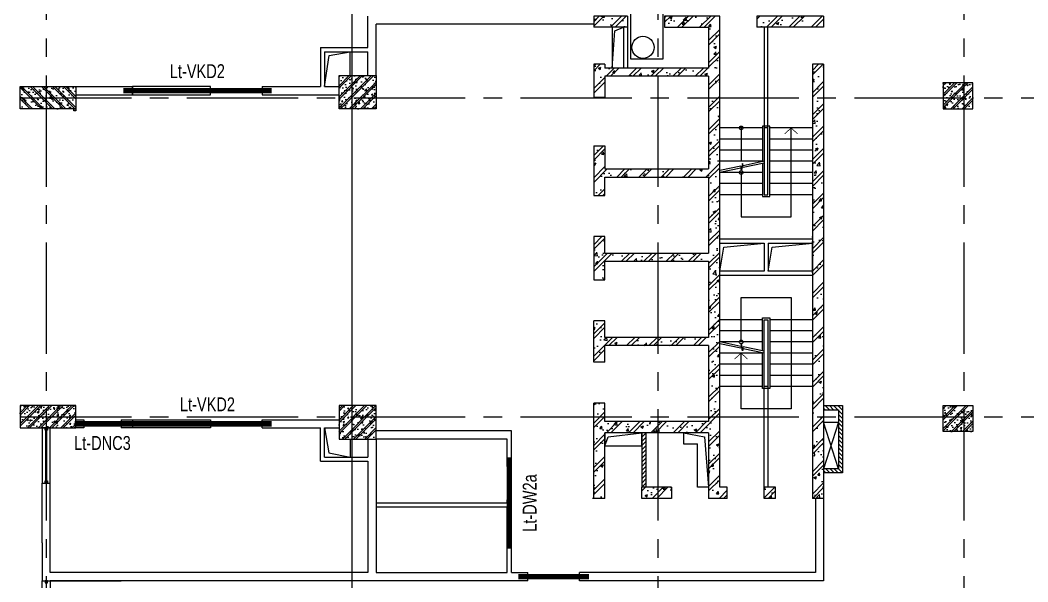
# Model space of a CAD drawing. Header units: millimetres. Extents: x 0 to 132458, y 0 to 365310.
# Drawn here: x 15125 to 42305, y 314183 to 329322 of the extents above; entities that cross this region are included whole.
import ezdxf
from ezdxf.enums import TextEntityAlignment as Align

# ---------------------------------------------------------------- set-up
doc = ezdxf.new("R2010")
doc.units = ezdxf.units.MM
doc.header["$LTSCALE"] = 400
doc.linetypes.add('CENTER2', pattern=[1.125, 0.75, -0.125, 0.125, -0.125])
doc.layers.get('0').update_dxf_attribs({"lineweight": 5})
for name, color, linetype in [('CDC.01.AXIS', 160, 'CENTER2'), ('CDC.02.DIM', 1, 'Continuous'), ('CDC.03.BORDER', 3, 'Continuous'), ('CDC.05.STEEL', 4, 'Continuous'), ('CDC.06.TEXT', 2, 'Continuous'), ('CDC.09.COLUMN', 4, 'Continuous'), ('CDC.10.HATCH', 9, 'Continuous'), ('CDC.11.NOTE', 8, 'Continuous'), ('CDC.14.STEELNUM', 9, 'Continuous'), ('KCS_LANH_TO', 3, 'Continuous')]:
    doc.layers.add(name, color=color, linetype=linetype)
doc.styles.add('KCS_SMTEXT', font='arial.ttf', dxfattribs={"width": 0.7})
pattern_1 = [(50, (1906.9, -372898.05), (358.63009, -31.376067), [37.5, -412.5]), (355, (1906.9, -372898.05), (-69.37567, 376.09607), [30, -330]), (100.4514, (1936.8, -372900.67), (289.25469, 344.71977), [31.870095, -350.571056]), (46.1842, (1906.9, -372798.05), (533.62052, -82.75951), [56.25, -618.75]), (96.6356, (1951.4, -372804.95), (467.33135, 487.05894), [47.80514, -525.8565]), (351.1842, (1906.9, -372798.05), (467.33097, 487.0593), [45, -495]), (21, (1956.9, -372823.05), (298.453526, -201.309445), [37.5, -412.5]), (326, (1956.9, -372823.05), (121.657666, 362.57502), [30, -330]), (71.4514, (1981.78, -372839.83), (420.111314, 161.26525), [31.870095, -350.571056]), (37.5, (1906.91, -372898.05), (6.079928, 166.446927), [0, -326, 0, -335, 0, -331.25]), (7.5, (1906.91, -372898.05), (131.534769, 197.205856), [0, -191, 0, -318.5, 0, -126.25]), (327.5, (1795.41, -372898.05), (266.911218, -11.277436), [0, -125, 0, -390, 0, -517.5]), (317.5, (1745.4, -372898.05), (291.593085, 50.05249), [0, -162.5, 0, -259, 0, -367.5]), (45, (1906.91, -372898.05), (-150.26019, 150.26019), []), (45, (1906.91, -372836.8), (-150.26019, 150.26019), [])]
pattern_2 = [(50, (2506.9, -372898.05), (358.63009, -31.376067), [37.5, -412.5]), (355, (2506.9, -372898.05), (-69.37567, 376.09607), [30, -330]), (100.4514, (2536.8, -372900.67), (289.25469, 344.71977), [31.870095, -350.571056]), (46.1842, (2506.9, -372798.05), (533.62052, -82.75951), [56.25, -618.75]), (96.6356, (2551.4, -372804.95), (467.33135, 487.05894), [47.80514, -525.8565]), (351.1842, (2506.9, -372798.05), (467.33097, 487.0593), [45, -495]), (21, (2556.9, -372823.05), (298.453526, -201.309445), [37.5, -412.5]), (326, (2556.9, -372823.05), (121.657666, 362.57502), [30, -330]), (71.4514, (2581.78, -372839.83), (420.111314, 161.26525), [31.870095, -350.571056]), (37.5, (2506.91, -372898.05), (6.079928, 166.446927), [0, -326, 0, -335, 0, -331.25]), (7.5, (2506.91, -372898.05), (131.534769, 197.205856), [0, -191, 0, -318.5, 0, -126.25]), (327.5, (2395.41, -372898.05), (266.911218, -11.277436), [0, -125, 0, -390, 0, -517.5]), (317.5, (2345.4, -372898.05), (291.593085, 50.05249), [0, -162.5, 0, -259, 0, -367.5]), (45, (2506.91, -372898.05), (-150.26019, 150.26019), []), (45, (2506.91, -372836.8), (-150.26019, 150.26019), [])]

# ---------------------------------------------------------------- blocks, each defined once
blk = doc.blocks.new('ctht1 a')
at = {"layer": 'CDC.10.HATCH', "ltscale": 10}
h = blk.add_hatch(dxfattribs=at)
h.set_pattern_fill('BETONG', color=256, scale=100, style=0, pattern_type=2)
h.set_pattern_definition([(50, (5738611.56, 163803.75), (717.2602, -62.7521), [75, -825]), (355, (5738611.56, 163803.75), (-138.7513, 752.1921), [60, -660]), (100.4514, (5738671.3, 163798.5), (578.5094, 689.4395), [63.7402, -701.1421]), (46.1842, (5738611.6, 164003.75), (1067.241, -165.519), [112.5, -1237.5]), (96.6356, (5738700.5, 163990), (934.6627, 974.118), [95.6103, -1051.713]), (351.1842, (5738611.6, 164003.7), (934.662, 974.1186), [90, -990]), (21, (5738711.56, 163953.75), (596.9071, -402.6189), [75, -825]), (326, (5738711.56, 163953.75), (243.3153, 725.15), [60, -660]), (71.4514, (5738761.3, 163920.2), (840.2226, 322.5305), [63.7402, -701.1421]), (37.5, (5738611.56, 163803.75), (12.15986, 332.89385), [0, -652, 0, -670, 0, -662.5]), (7.5, (5738611.56, 163803.75), (263.06954, 394.4117), [0, -382, 0, -637, 0, -252.5]), (327.5, (5738388.56, 163803.75), (533.82244, -22.55487), [0, -250, 0, -780, 0, -1035]), (317.5, (5738288.56, 163803.75), (583.1862, 100.105), [0, -325, 0, -518, 0, -735]), (45, (5738611.56, 163803.75), (-300.5204, 300.5204), []), (45, (5738611.56, 163926.25), (-300.5204, 300.5204), [])])
h.paths.add_polyline_path([(5709835, 500919), (5708925, 500919), (5708925, 500619), (5709835, 500619)], flags=17)
h.paths.add_polyline_path([(5715125, 500919), (5713326, 500919), (5713326, 500619), (5715125, 500619)])
h.paths.add_polyline_path([(5715125, 499619), (5714825, 499619), (5714825, 487919), (5715125, 487919)])
h.paths.add_polyline_path([(5711024, 488219), (5710225, 488219), (5710225, 487919), (5711024, 487919)], flags=17)
h.paths.add_polyline_path([(5713525, 488219), (5713525, 487919), (5713823, 487919), (5713823, 488219)])
h.paths.add_polyline_path([(5712525, 487919), (5712525, 488219), (5712325, 488219), (5712325, 500919), (5711636, 500919), (5710834, 500919), (5710834, 500619), (5712025, 500619), (5712025, 499519), (5709225, 499519), (5709225, 499619), (5708925, 499619), (5708925, 498724), (5709225, 498724), (5709225, 499299), (5712025, 499299), (5712025, 496799), (5709225, 496799), (5709225, 497424), (5708925, 497424), (5708925, 496079), (5709225, 496079), (5709225, 496579), (5712025, 496579), (5712025, 494529), (5709225, 494529), (5709225, 494979), (5708925, 494979), (5708925, 493809), (5709225, 493809), (5709225, 494309), (5712025, 494309), (5712025, 492259), (5709225, 492259), (5709225, 492709), (5708925, 492709), (5708925, 491589), (5709225, 491589), (5709225, 492039), (5712025, 492039), (5712025, 489989), (5709225, 489989), (5709225, 490489), (5708925, 490489), (5708925, 487919), (5709225, 487919), (5709225, 489689), (5712025, 489689), (5712025, 488186), (5712025, 487919)])
at = {"layer": 'CDC.03.BORDER'}
for p, q in [((5709425, 500619), (5709425, 499519)), ((5709725, 500619), (5709725, 499519)), ((5709835, 500619), (5709835, 499519))]:
    blk.add_line(p, q, dxfattribs=at)
at = {"layer": 'CDC.03.BORDER', "ltscale": 10}
for p, q in [((5712324, 494794), (5713519, 494794)), ((5713519, 494794), (5713519, 494044)), ((5713629, 494794), (5714824, 494794)), ((5713629, 494794), (5713629, 494044)), ((5712324, 493934), (5714824, 493934)), ((5710225, 489689), (5710225, 488219)), ((5710335, 489689), (5710335, 488219)), ((5711345, 489689), (5711345, 489390)), ((5711345, 489390), (5711725, 489390)), ((5711725, 488219), (5711725, 489390)), ((5712025, 488219), (5711725, 488219))]:
    blk.add_line(p, q, dxfattribs=at)
at = {"layer": 'CDC.03.BORDER', "ltscale": 70}
blk.add_line((5708925, 487919), (5708895, 487919), dxfattribs=at)
at = {"layer": 'CDC.03.BORDER', "ltscale": 10}
for points in [[(5714824, 494904), (5712324, 494904)], [(5713519, 494044), (5712324, 494044)], [(5714824, 494044), (5713629, 494044)], [(5709225, 489339), (5709225, 489339), (5709525, 489339), (5709525, 489339), (5710225, 489339), (5710225, 489689), (5709225, 489689), (5709225, 489339), (5709225, 489339)]]:
    blk.add_lwpolyline(points, dxfattribs=at)
blk.add_lwpolyline([(5713525, 492734), (5713625, 492734), (5713625, 488219), (5713525, 488219)], close=True, dxfattribs=at)
blk.add_circle((5710253, 500076), 300, dxfattribs=at)
at = {"layer": 'CDC.09.COLUMN'}
for p, q in [((5708925, 500919), (5708925, 500619)), ((5712025, 500619), (5712025, 499519)), ((5708925, 499619), (5708925, 498724)), ((5709225, 499619), (5709225, 499519)), ((5712025, 499299), (5709225, 499299)), ((5709225, 499299), (5709225, 498724)), ((5712025, 499299), (5712025, 496799)), ((5712325, 489459), (5712325, 499519)), ((5709225, 498724), (5708925, 498724)), ((5708925, 497424), (5708925, 496079)), ((5708925, 497424), (5709225, 497424)), ((5709225, 497424), (5709225, 496799)), ((5709225, 496799), (5712025, 496799)), ((5709225, 496579), (5712025, 496579)), ((5709225, 496079), (5709225, 496579)), ((5712025, 496579), (5712025, 494529)), ((5708925, 496079), (5709225, 496079)), ((5709225, 494979), (5708925, 494979)), ((5708925, 494979), (5708925, 493809)), ((5709225, 494529), (5709225, 494979)), ((5709225, 494529), (5712025, 494529)), ((5709225, 494309), (5712025, 494309)), ((5709225, 493809), (5709225, 494309)), ((5712025, 494309), (5712025, 492259)), ((5708925, 493809), (5709225, 493809)), ((5708925, 491589), (5708925, 492709)), ((5709225, 492709), (5708925, 492709)), ((5709225, 492259), (5709225, 492709)), ((5712025, 492259), (5709225, 492259)), ((5709225, 491589), (5709225, 492039)), ((5712025, 492039), (5709225, 492039)), ((5712025, 492039), (5712025, 489989)), ((5709225, 491589), (5708925, 491589)), ((5708925, 487919), (5708925, 490489)), ((5709225, 490489), (5708925, 490489)), ((5709225, 489989), (5709225, 490489)), ((5712025, 489989), (5709225, 489989)), ((5709225, 487919), (5709225, 489689)), ((5712025, 489689), (5709225, 489689)), ((5712025, 489689), (5712025, 488186)), ((5710225, 487919), (5710225, 488219))]:
    blk.add_line(p, q, dxfattribs=at)
at = {"layer": 'CDC.09.COLUMN', "ltscale": 10}
for p, q in [((5709835, 500919), (5708925, 500919)), ((5709835, 500919), (5709835, 500619)), ((5712325, 500919), (5710834, 500919)), ((5710834, 500919), (5710834, 500619)), ((5712325, 500919), (5711636, 500919)), ((5712244, 500919), (5712244, 500919)), ((5712325, 488219), (5712325, 500919)), ((5715125, 500919), (5713326, 500919)), ((5713326, 500919), (5713326, 500619)), ((5715125, 500919), (5715125, 500619)), ((5709835, 500619), (5708925, 500619)), ((5710834, 500619), (5712025, 500619)), ((5715125, 500619), (5713326, 500619)), ((5709225, 499619), (5708925, 499619)), ((5714825, 499619), (5714825, 487919)), ((5715125, 499619), (5714825, 499619)), ((5715125, 499619), (5715125, 487919)), ((5712025, 499519), (5709225, 499519)), ((5714825, 493994), (5714825, 494844)), ((5711024, 488219), (5710225, 488219)), ((5711024, 488219), (5711024, 487919)), ((5712025, 488186), (5712025, 487919)), ((5712025, 488186), (5712025, 488186)), ((5712525, 488219), (5712325, 488219)), ((5712525, 487919), (5712525, 488219)), ((5713825, 488219), (5713525, 488219)), ((5713525, 487919), (5713525, 488219)), ((5713825, 487919), (5713825, 488219)), ((5709225, 487919), (5708925, 487919)), ((5711024, 487919), (5710225, 487919)), ((5712525, 487919), (5712025, 487919)), ((5713825, 487919), (5713525, 487919)), ((5713605, 487919), (5713605, 487919)), ((5715125, 487919), (5714825, 487919)), ((5714905, 487919), (5714905, 487919))]:
    blk.add_line(p, q, dxfattribs=at)
at = {"layer": 'CDC.10.HATCH', "ltscale": 10}
for points in [[(5709425, 499519), (5709498, 500518), (5709725, 500619)], [(5712324, 494042), (5712432, 494692), (5713519, 494794)], [(5713629, 494042), (5713737, 494692), (5714824, 494794)], [(5709225, 489339), (5709319, 489575), (5710225, 489689)], [(5711345, 489689), (5711912, 489580), (5712025, 488219)]]:
    blk.add_lwpolyline(points, dxfattribs=at)
at = {"layer": 'CDC.11.NOTE', "ltscale": 10}
blk.add_lwpolyline([(5709925, 501152), (5710788, 501152), (5710788, 499755), (5709925, 499755)], close=True, dxfattribs=at)
blk = doc.blocks.new('T1')
at = {"layer": 'CDC.10.HATCH'}
h = blk.add_hatch(dxfattribs=at)
h.set_pattern_fill('CHAU-01', color=256, scale=50, style=0, pattern_type=2)
h.set_pattern_definition(pattern_1)
h.paths.add_polyline_path([(1748930, -87448), (1748580, -87448), (1748580, -86848), (1748930, -86848)])
h.paths.add_polyline_path([(1748930, -87748), (1748580, -87748), (1748580, -87448), (1748930, -87448)])
h.paths.add_polyline_path([(1749580, -87748), (1748930, -87748), (1748930, -87448), (1749580, -87448)])
h.paths.add_polyline_path([(1749580, -87448), (1748930, -87448), (1748930, -86848), (1749580, -86848)])
h = blk.add_hatch(dxfattribs=at)
h.set_pattern_fill('CHAU-01', color=256, scale=50, style=0, pattern_type=2)
h.set_pattern_definition([(310, (-590.04, -190745.43), (358.63009, 31.376067), [37.5, -412.5]), (5, (-590.04, -190745.43), (-69.37567, -376.09607), [30, -330]), (259.5486, (-560.16, -190742.8), (289.25469, -344.71977), [31.870095, -350.571056]), (313.8158, (-590.04, -190845.43), (533.62052, 82.75951), [56.25, -618.75]), (263.3644, (-545.57, -190838.53), (467.33135, -487.05894), [47.80514, -525.8565]), (8.8158, (-590.04, -190845.43), (467.33097, -487.0593), [45, -495]), (339, (-540.04, -190820.43), (298.453526, 201.309445), [37.5, -412.5]), (34, (-540.04, -190820.43), (121.657666, -362.57502), [30, -330]), (288.5486, (-515.17, -190803.65), (420.111314, -161.26525), [31.870095, -350.571056]), (322.5, (-590.04, -190745.43), (6.079928, -166.446927), [0, -326, 0, -335, 0, -331.25]), (352.5, (-590.04, -190745.43), (131.534769, -197.205856), [0, -191, 0, -318.5, 0, -126.25]), (32.5, (-701.54, -190745.43), (266.911218, 11.277436), [0, -125, 0, -390, 0, -517.5]), (42.5, (-751.54, -190745.43), (291.593085, -50.05249), [0, -162.5, 0, -259, 0, -367.5]), (315, (-590.04, -190745.43), (-150.26019, -150.26019), []), (315, (-590.04, -190806.68), (-150.26019, -150.26019), [])])
h.paths.add_polyline_path([(1741480, -87748), (1740090, -87748), (1740090, -87398), (1741480, -87398)])
h.paths.add_polyline_path([(1741480, -87398), (1740090, -87398), (1740090, -87148), (1741480, -87148)])
h.paths.add_polyline_path([(1740090, -87398), (1739980, -87398), (1739980, -87148), (1740090, -87148)])
h.paths.add_polyline_path([(1740090, -87748), (1739980, -87748), (1739980, -87398), (1740090, -87398)])
h = blk.add_hatch(dxfattribs=at)
h.set_pattern_fill('CHAU-01', color=256, scale=50, style=0, pattern_type=2)
h.set_pattern_definition(pattern_2)
h.paths.add_polyline_path([(1765430, -87048), (1764880, -87048), (1764880, -87448), (1765430, -87448)])
h.paths.add_polyline_path([(1765430, -87448), (1764880, -87448), (1764880, -87748), (1765430, -87748)])
h.paths.add_polyline_path([(1765680, -87448), (1765430, -87448), (1765430, -87748), (1765680, -87748)])
h.paths.add_polyline_path([(1765680, -87048), (1765430, -87048), (1765430, -87448), (1765680, -87448)])
h = blk.add_hatch(dxfattribs=at)
h.set_pattern_fill('CHAU-01', color=256, scale=50, style=0, pattern_type=2)
h.set_pattern_definition([(50, (-590.04, 7250.04), (358.63009, -31.376067), [37.5, -412.5]), (355, (-590.04, 7250.04), (-69.37567, 376.09607), [30, -330]), (100.4514, (-560.16, 7247.43), (289.25469, 344.71977), [31.870095, -350.571056]), (46.1842, (-590.04, 7350.04), (533.62052, -82.75951), [56.25, -618.75]), (96.6356, (-545.57, 7343.14), (467.33135, 487.05894), [47.80514, -525.8565]), (351.1842, (-590.04, 7350.04), (467.33097, 487.0593), [45, -495]), (21, (-540.04, 7325.04), (298.453526, -201.309445), [37.5, -412.5]), (326, (-540.04, 7325.04), (121.657666, 362.57502), [30, -330]), (71.4514, (-515.17, 7308.27), (420.111314, 161.26525), [31.870095, -350.571056]), (37.5, (-590.04, 7250.04), (6.079928, 166.446927), [0, -326, 0, -335, 0, -331.25]), (7.5, (-590.04, 7250.04), (131.534769, 197.205856), [0, -191, 0, -318.5, 0, -126.25]), (327.5, (-701.54, 7250.04), (266.911218, -11.277436), [0, -125, 0, -390, 0, -517.5]), (317.5, (-751.54, 7250.04), (291.593085, 50.05249), [0, -162.5, 0, -259, 0, -367.5]), (45, (-590.04, 7250.04), (-150.26019, 150.26019), []), (45, (-590.04, 7311.3), (-150.26019, 150.26019), [])])
h.paths.add_polyline_path([(1741480, -95748), (1740090, -95748), (1740090, -96098), (1741480, -96098)])
h.paths.add_polyline_path([(1741480, -96098), (1740090, -96098), (1740090, -96348), (1741480, -96348)])
h.paths.add_polyline_path([(1740090, -96098), (1739980, -96098), (1739980, -96348), (1740090, -96348)])
h.paths.add_polyline_path([(1740090, -95748), (1739980, -95748), (1739980, -96098), (1740090, -96098)])
h = blk.add_hatch(dxfattribs=at)
h.set_pattern_fill('CHAU-01', color=256, scale=50, style=0, pattern_type=2)
h.set_pattern_definition(pattern_1)
h.paths.add_polyline_path([(1748930, -96048), (1748580, -96048), (1748580, -96648), (1748930, -96648)])
h.paths.add_polyline_path([(1748930, -95748), (1748580, -95748), (1748580, -96048), (1748930, -96048)])
h.paths.add_polyline_path([(1749580, -95748), (1748930, -95748), (1748930, -96048), (1749580, -96048)])
h.paths.add_polyline_path([(1749580, -96048), (1748930, -96048), (1748930, -96648), (1749580, -96648)])
h = blk.add_hatch(dxfattribs=at)
h.set_pattern_fill('CHAU-01', color=256, scale=50, style=0, pattern_type=2)
h.set_pattern_definition(pattern_2)
h.paths.add_polyline_path([(1765430, -95748), (1764880, -95748), (1764880, -96048), (1765430, -96048)])
h.paths.add_polyline_path([(1765430, -96048), (1764880, -96048), (1764880, -96448), (1765430, -96448)])
h.paths.add_polyline_path([(1765680, -96048), (1765430, -96048), (1765430, -96448), (1765680, -96448)])
h.paths.add_polyline_path([(1765680, -95748), (1765430, -95748), (1765430, -96048), (1765680, -96048)])
at = {"layer": 'CDC.05.STEEL', "ltscale": 2000}
for points in [[(1749580, -87748), (1748580, -87748), (1748580, -86848), (1749580, -86848)], [(1741480, -87748), (1739980, -87748), (1739980, -87148), (1741480, -87148)], [(1765680, -87048), (1764880, -87048), (1764880, -87748), (1765680, -87748)], [(1741480, -95748), (1739980, -95748), (1739980, -96348), (1741480, -96348)], [(1749580, -95748), (1748580, -95748), (1748580, -96648), (1749580, -96648)], [(1765680, -96448), (1764880, -96448), (1764880, -95748), (1765680, -95748)]]:
    blk.add_lwpolyline(points, close=True, dxfattribs=at)
blk = doc.blocks.new('up thang t1')
at = {"layer": 'CDC.11.NOTE', "ltscale": 10}
for p, q in [((5405157, 412816), (5404007, 412816)), ((5406507, 412816), (5405357, 412816)), ((5405157, 412516), (5404007, 412516)), ((5406507, 412516), (5405357, 412516)), ((5405157, 412216), (5404007, 412216)), ((5406507, 412216), (5405357, 412216)), ((5405157, 411916), (5404007, 411916)), ((5406507, 411916), (5405357, 411916)), ((5405157, 411616), (5404007, 411616)), ((5406507, 411616), (5405357, 411616)), ((5405157, 411316), (5404007, 411316)), ((5406507, 411316), (5405357, 411316)), ((5405157, 411016), (5404007, 411016)), ((5406507, 411016), (5405357, 411016)), ((5405157, 407646), (5404007, 407646)), ((5406507, 407646), (5405357, 407646)), ((5405157, 407346), (5404007, 407346)), ((5406507, 407346), (5405357, 407346)), ((5405157, 407046), (5404007, 407046)), ((5406507, 407046), (5405357, 407046)), ((5405157, 406746), (5404007, 406746)), ((5406507, 406746), (5405357, 406746)), ((5405157, 406446), (5404007, 406446)), ((5406507, 406446), (5405357, 406446)), ((5405157, 406146), (5404007, 406146)), ((5406507, 406146), (5405357, 406146)), ((5405157, 405846), (5404007, 405846)), ((5406507, 405846), (5405357, 405846))]:
    blk.add_line(p, q, dxfattribs=at)
for points in [[(5405157, 411855), (5405157, 410966), (5405357, 410966), (5405357, 412866), (5405157, 412866), (5405157, 411905)], [(5405207, 411866), (5405207, 411016), (5405307, 411016), (5405307, 412816), (5405207, 412816), (5405207, 411916)], [(5405157, 406806), (5405157, 407696), (5405357, 407696), (5405357, 405796), (5405157, 405796), (5405157, 406756)], [(5405207, 406796), (5405207, 407646), (5405307, 407646), (5405307, 405846), (5405207, 405846), (5405207, 406746)]]:
    blk.add_lwpolyline(points, dxfattribs=at)
at = {"layer": 'CDC.11.NOTE'}
for points in [[(5405207, 411916), (5404637, 411797), (5404625, 411857), (5404590, 411724), (5404577, 411784), (5404007, 411666)], [(5405207, 411866), (5404637, 411747), (5404625, 411807), (5404590, 411674), (5404577, 411734), (5404007, 411616)], [(5405207, 406796), (5404637, 406914), (5404625, 406854), (5404590, 406987), (5404577, 406927), (5404007, 407046)], [(5405207, 406746), (5404637, 406864), (5404625, 406804), (5404590, 406937), (5404577, 406877), (5404007, 406996)]]:
    blk.add_lwpolyline(points, dxfattribs=at)

msp = doc.modelspace()

# ---------------------------------------------------------------- hatches: boundary and pattern name
at = {"layer": 'CDC.10.HATCH', "ltscale": 10}
h = msp.add_hatch(dxfattribs=at)
h.set_pattern_fill('ANSI31', color=256, scale=25, style=0)
h.set_pattern_definition([(135, (37305.09, 317122.4), (56.1266, 56.1266), [])])
h.paths.add_polyline_path([(36795.1, 318822.4), (36795.1, 318932.4), (37305.1, 318932.4), (37305.1, 317122.4), (36795.1, 317122.5), (36795.1, 317232.5), (37195.1, 317232.4), (37195.1, 318822.4)])
h = msp.add_hatch(dxfattribs=at)
h.set_pattern_fill('ANSI31', color=256, scale=25, style=0)
h.set_pattern_definition([(45, (31895.19, 316732.43), (-56.1266, 56.1266), [])])
h.paths.add_polyline_path([(32005.2, 318202.4), (31895.2, 318202.4), (31895.2, 316732.4), (32005.2, 316732.4)])

# ---------------------------------------------------------------- linework, layer by layer
at = {"layer": 'CDC.01.AXIS', "ltscale": 10}
for p, q in [((15825.1, 345832.4), (15825.1, 296032.4)), ((24075.1, 345832.4), (24075.1, 296032.4)), ((32325.1, 345832.4), (32325.1, 296032.4)), ((40575.1, 345832.4), (40575.1, 296032.4)), ((24075.1, 330806.2), (24075.1, 296032.4)), ((10625.1, 327232.4), (111025.4, 327232.4)), ((10625.1, 318632.4), (111025.4, 318632.4))]:
    msp.add_line(p, q, dxfattribs=at)
at = {"layer": 'CDC.03.BORDER', "ltscale": 10}
for p, q in [((24505.1, 328582.4), (24505.1, 329432.4)), ((24725.1, 327832.4), (24725.1, 329212.4)), ((30595.1, 329212.4), (24725.1, 329212.4)), ((23225.1, 328582.4), (24505.1, 328582.4)), ((23225.1, 328582.4), (23225.1, 327532.4)), ((23335.1, 328472.4), (24505.1, 328472.4)), ((23335.1, 328472.4), (23335.1, 327532.4)), ((24025.1, 327832.4), (24025.1, 328472.4)), ((24505.1, 327832.4), (24505.1, 328472.4)), ((16625.1, 327532.4), (18155, 327532.4)), ((18155, 327312.4), (18155, 327532.5)), ((21655, 327532.5), (21655, 327312.4)), ((21655, 327532.4), (23225.1, 327532.4)), ((23335.1, 327532.4), (23725.1, 327532.4)), ((16845.4, 318552.4), (16845.4, 318332.4)), ((17845.4, 318552.4), (17845.4, 318332.4)), ((21655.2, 318332.4), (21655.2, 318552.4)), ((21655.2, 318332.4), (23225.1, 318332.4)), ((23225.1, 317432.4), (23225.1, 318332.4)), ((23335.1, 318332.4), (23725.1, 318332.4)), ((23335.1, 317542.4), (23335.1, 318332.4)), ((36795, 318482.3), (37195, 318482.3)), ((24025.1, 318032.4), (24025.1, 317542.4)), ((24505.1, 318032.4), (24505, 317542.3)), ((28374.8, 318252.4), (24724.7, 318252.4)), ((24725.1, 318032.4), (24724.7, 314432.5)), ((28264.8, 318032.4), (24725.1, 318032.4)), ((28264.8, 317291.4), (28264.8, 318032.4)), ((28374.8, 317291.4), (28374.8, 318252.4)), ((24724.7, 317862.5), (24724.7, 316302.5)), ((23335.1, 317542.4), (24505, 317542.3)), ((23225.1, 317432.4), (24505, 317432.3)), ((24505, 317432.3), (24504.7, 314432.5)), ((28264.8, 317291.4), (28374.8, 317291.4)), ((28264.8, 316302.5), (28264.8, 316391.4)), ((28264.8, 316391.4), (28374.8, 316391.4)), ((28374.8, 316122.6), (28374.8, 316391.4)), ((36575.1, 316432.5), (36575.1, 314432.5)), ((36795.1, 316432.4), (36795.1, 314212.5)), ((28264.8, 316302.5), (24724.7, 316302.5)), ((24724.7, 316192.5), (24724.7, 314432.5)), ((28264.8, 316192.5), (24724.7, 316192.5)), ((28264.8, 316122.6), (28264.8, 316192.5)), ((28264.8, 316122.6), (28374.8, 316122.6)), ((28264.8, 314432.5), (28264.8, 315222.6)), ((28264.8, 315222.6), (28374.8, 315222.6)), ((28374.8, 314432.5), (28374.8, 315222.6)), ((15715.2, 314732.5), (15715.2, 314212.5)), ((15715.2, 314212.5), (15935.2, 314212.5)), ((24504.7, 314432.5), (15935.2, 314432.5)), ((28814.8, 314212.5), (15935.2, 314212.5)), ((15935.2, 314212.5), (17845.2, 314212.5)), ((15935.2, 314212.5), (15935.2, 314212.5)), ((24724.7, 314432.5), (28264.8, 314432.5)), ((28374.8, 314432.5), (28814.8, 314432.5)), ((28814.8, 314212.5), (28814.8, 314432.5)), ((36575.1, 314432.5), (30214.8, 314432.5)), ((30214.8, 314212.5), (30214.8, 314432.5)), ((36795.1, 314212.5), (30214.8, 314212.5))]:
    msp.add_line(p, q, dxfattribs=at)
msp.add_lwpolyline([(35195.1, 324617.4), (35295.1, 324617.4), (35295.1, 329132.4), (35195.1, 329132.4)], close=True, dxfattribs=at)
for points in [[(16625.1, 327312.4), (18155, 327312.4)], [(21655, 327312.4), (23725.1, 327312.4)], [(36795, 318932.4), (37305, 318932.4), (37305, 317122.4), (36795, 317122.5)], [(36795, 318822.4), (37195, 318822.4), (37195, 317232.4), (36795, 317232.5)], [(16845.4, 318332.4), (16625.1, 318332.4), (16625.1, 318552.4), (16845.4, 318552.4)], [(17845.4, 318552.4), (18160.2, 318552.4)], [(18160.2, 318332.4), (18160.2, 318552.4)], [(21655.2, 318552.4), (23725.1, 318552.4)], [(18160.2, 318332.4), (17845.4, 318332.4)], [(15715.2, 315232.5), (15715.2, 316842.4), (15935.2, 316842.4)], [(15935.2, 314432.5), (15935.2, 316842.4)], [(15715.2, 315232.5), (15715.2, 315232.5), (15715.2, 314732.5), (15715.2, 314732.5)]]:
    msp.add_lwpolyline(points, dxfattribs=at)
at = {"layer": 'CDC.10.HATCH', "ltscale": 10}
for p, q in [((37195, 317232.4), (36795, 318482.4)), ((37195, 318482.3), (36795, 317232.4)), ((28264.8, 317291.4), (28264.8, 316391.4)), ((28264.8, 315222.6), (28264.8, 316122.6))]:
    msp.add_line(p, q, dxfattribs=at)
for points in [[(23335.1, 327532.4), (23464, 328372.4), (24025.1, 328472.4)], [(23335.1, 318332.4), (23450, 317656.2), (24025.1, 317542.4)]]:
    msp.add_lwpolyline(points, dxfattribs=at)
at = {"layer": 'CDC.11.NOTE'}
for points in [[(16625.1, 326881.4), (16577.1, 326881.4), (16577.1, 326932.4), (16625.1, 326932.4)], [(15935.1, 316842.4), (15935.2, 318332.4), (15715.2, 318332.4), (15715.2, 316842.4)], [(15802.1, 318272.4), (15802.1, 318332.4), (15862.1, 318332.4), (15862.1, 318272.4)], [(15802.2, 318272.4), (15802.2, 318332.4), (15862.2, 318332.4), (15862.2, 318272.4)], [(15802.2, 316842.4), (15802.2, 316902.4), (15862.2, 316902.4), (15862.2, 316842.4)], [(15935.2, 314212.5), (15935.2, 311682.4), (15715.2, 311682.4), (15715.2, 314212.5)], [(15802.2, 314212.5), (15802.2, 314152.5), (15862.2, 314152.5), (15862.2, 314212.5)]]:
    msp.add_lwpolyline(points, close=True, dxfattribs=at)
at = {"layer": 'CDC.11.NOTE', "const_width": 20}
for points in [[(36095.1, 326257.4), (35920.1, 326417.4), (35745.1, 326257.4)], [(34745.1, 320187.4), (34570.1, 320347.4), (34395.1, 320187.4)]]:
    msp.add_lwpolyline(points, dxfattribs=at)
at = {"layer": 'CDC.11.NOTE', "ltscale": 300}
for points in [[(34570.1, 326417.4), (34570.1, 325517.4)], [(34570.1, 325217.4), (34570.1, 324017.4), (35920.1, 324017.4), (35920.1, 326417.4)], [(34570.1, 320647.4), (34570.1, 321847.4), (35920.1, 321847.4), (35920.1, 318847.4), (34570.1, 318847.4), (34570.1, 320347.4)]]:
    msp.add_lwpolyline(points, dxfattribs=at)
at = {"layer": 'CDC.11.NOTE'}
for points in [[(15815.1, 316902.4), (15815.1, 318272.4)], [(15845.1, 316902.4), (15845.1, 318272.4)]]:
    msp.add_lwpolyline(points, dxfattribs=at)
for centre in [(34570.1, 326417.4), (34570.1, 325217.4), (34570.1, 320647.4)]:
    msp.add_circle(centre, 50, dxfattribs=at)
at = {"layer": 'CDC.14.STEELNUM', "ltscale": 10}
for points in [[(18155, 327312.5), (20255, 327312.5), (20255, 327532.5), (18155, 327532.5)], [(18160.2, 318552.4), (20255.2, 318552.4), (20255.2, 318332.4), (18160.2, 318332.4)]]:
    msp.add_lwpolyline(points, close=True, dxfattribs=at)
at = {"layer": 'KCS_LANH_TO', "color": 2, "linetype": 'ByBlock', "ltscale": 10, "const_width": 150}
for points in [[(17905, 327422.5), (21905, 327422.5)], [(16595.4, 318442.4), (18095.4, 318442.4)], [(17910.2, 318442.4), (21905.2, 318442.4)], [(28564.8, 314322.5), (30464.8, 314322.5)]]:
    msp.add_lwpolyline(points, dxfattribs=at)
at = {"layer": 'KCS_LANH_TO', "color": 1, "linetype": 'ByBlock', "ltscale": 10, "const_width": 150}
msp.add_lwpolyline([(28319.8, 315072.6), (28319.8, 317541.4)], dxfattribs=at)

# ---------------------------------------------------------------- block references
msp.add_blockref('T1', (-1724854.6, 414680.1))
at = {"ltscale": 10}
msp.add_blockref('ctht1 a', (-5678329.5, -171486.8), dxfattribs=at)
at = {"layer": 'CDC.02.DIM'}
msp.add_blockref('up thang t1', (-5370012.1, -86398.3), dxfattribs=at)

# ---------------------------------------------------------------- texts
at = {"layer": 'CDC.06.TEXT', "ltscale": 10, "style": 'KCS_SMTEXT', "width": 0.75}
for p in [(19905, 327760), (20177, 318779.9)]:
    msp.add_text('Lt-VKD2', height=375, dxfattribs=at).set_placement(p, align=Align.CENTER)
for s, rotation, p in [('Lt-DNC3', 360, (17345.4, 317737.5)), ('Lt-DW2a', 90, (29055.6, 316307))]:
    msp.add_text(s, height=375, rotation=rotation, dxfattribs=at).set_placement(p, align=Align.CENTER)

doc.saveas('drawing.dxf')
